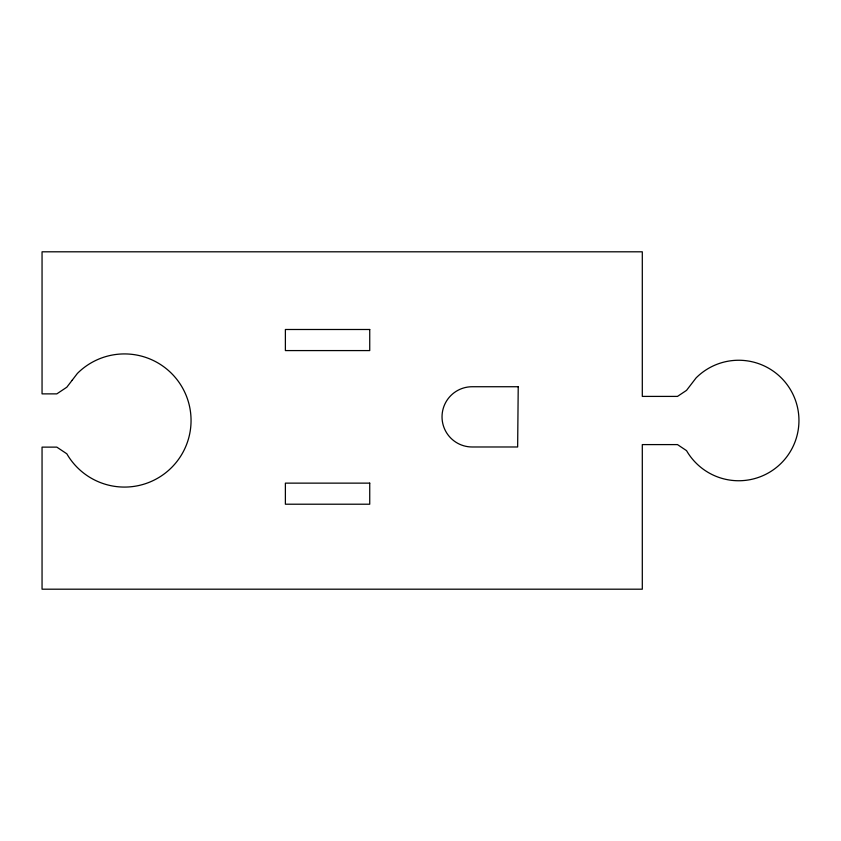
<?xml version="1.0" encoding="UTF-8"?>
<svg xmlns="http://www.w3.org/2000/svg" width="841" height="841" viewBox="0 0 841 841"><rect width="100%" height="100%" fill="white"/><g stroke="black" fill="none" stroke-linecap="round" stroke-linejoin="round"><path stroke-width="1.26" d="M518.224 386.734L517.646 446.981L472.148 446.981A30.129 30.129 0 0 1 442.03 416.852A30.129 30.129 0 0 1 472.148 386.734L518.224 386.734M72.116 380.311L66.817 387.207L56.82 393.872L42.05 393.872L42.05 251.806L642.303 251.806L642.303 396.405L677.478 396.405L686.529 390.371L696.096 377.903A60.247 60.247 0 0 1 784.853 381.772A60.247 60.247 0 0 1 773.257 469.856A60.247 60.247 0 0 1 686.529 450.629L677.478 444.595L642.303 444.595L642.303 589.194L42.05 589.194L42.05 447.128L56.82 447.128L66.817 453.793A66.576 66.576 0 0 0 162.66 475.039A66.576 66.576 0 0 0 175.475 377.704A66.576 66.576 0 0 0 77.393 373.425L72.116 380.311M369.735 329.493L285.383 329.493L285.383 350.581L369.735 350.581L369.735 329.493M369.735 483.133L285.383 483.133L285.383 504.211L369.735 504.211L369.735 483.133"/></g></svg>
